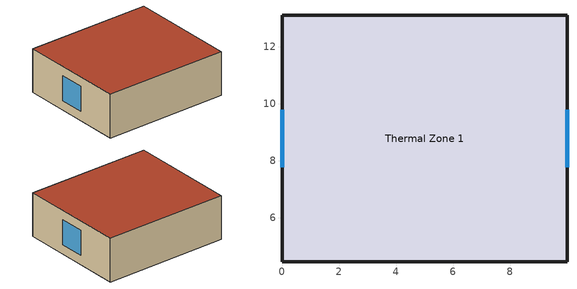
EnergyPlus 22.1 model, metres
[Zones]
Thermal Zone 1
 floor adiabatic (No mass): 10,13.11 10,4.46 0,4.46 0,13.11 z0
 wall outside (No mass): 10,4.46 10,13.11 0,13.11 0,4.46 10,4.46 z0:3.5
 window (ASHRAE 189.1-2009 ExtWindow ClimateZone 4-5): 10,7.79 10,9.79 / 0,9.79 0,7.79 z0.75:2.75
 roof outside (No mass): 10,4.46 10,13.11 0,13.11 0,4.46 z3.5
[Building]
Building 1
[Site:Location]
Temixco: Latitude {deg}=18.51; Longitude {deg}=-99.14; Time Zone {hr}=-6; Elevation {m}=1219
[Material:NoMass]
CP02 CARPET PAD: Roughness=VeryRough; Thermal Resistance {m2-K/W}=10000000000; Thermal Absorptance=1e-15; Solar Absorptance=1e-15; Visible Absorptance=0
[WindowMaterial:Glazing]
Theoretical Glass [207]: Optical Data Type=SpectralAverage; Thickness {m}=3e-11; Solar Transmittance at Normal Incidence=0; Front Side Solar Reflectance at Normal Incidence=0; Back Side Solar Reflectance at Normal Incidence=0; Visible Transmittance at Normal Incidence=0; Front Side Visible Reflectance at Normal Incidence=0; Back Side Visible Reflectance at Normal Incidence=0; Infrared Transmittance at Normal Incidence=0; Front Side Infrared Hemispherical Emissivity=1E-26; Back Side Infrared Hemispherical Emissivity=1E-23; Conductivity {W/m-K}=1E-27; Dirt Correction Factor for Solar and Visible Transmittance=1E-30; Solar Diffusing=No
[Construction]
No mass: CP02 CARPET PAD
ASHRAE 189.1-2009 ExtWindow ClimateZone 4-5: Theoretical Glass [207]
[Zone]
Thermal Zone 1
[ZoneVentilation:DesignFlowRate]
ventprueba: Zone or ZoneList=Thermal Zone 1; Schedule=always; Design Flow Rate Calculation Method=Flow/Zone; Design Flow Rate {m3/s}=4; Ventilation Type=Natural; Fan Total Efficiency=1; Constant Term Coefficient=1; Temperature Term Coefficient=0; Velocity Term Coefficient=0; Velocity Squared Term Coefficient=0; Minimum Indoor Temperature {C}=-100; Maximum Indoor Temperature {C}=100; Delta Temperature {deltaC}=-100; Minimum Outdoor Temperature {C}=-100; Maximum Outdoor Temperature {C}=100; Maximum Wind Speed {m/s}=40
[Schedule:Day:Hourly]
siemp: 1, 1, 1, 1, 1, 1, 1, 1, 1, 1, 1, 1, 1, 1, 1, 1, 1, 1, 1, 1, 1, 1, 1, 1
[Schedule:Week:Compact]
sie: AllDays, siemp
[Schedule:Year]
always: sie, 1, 1, 12, 31
